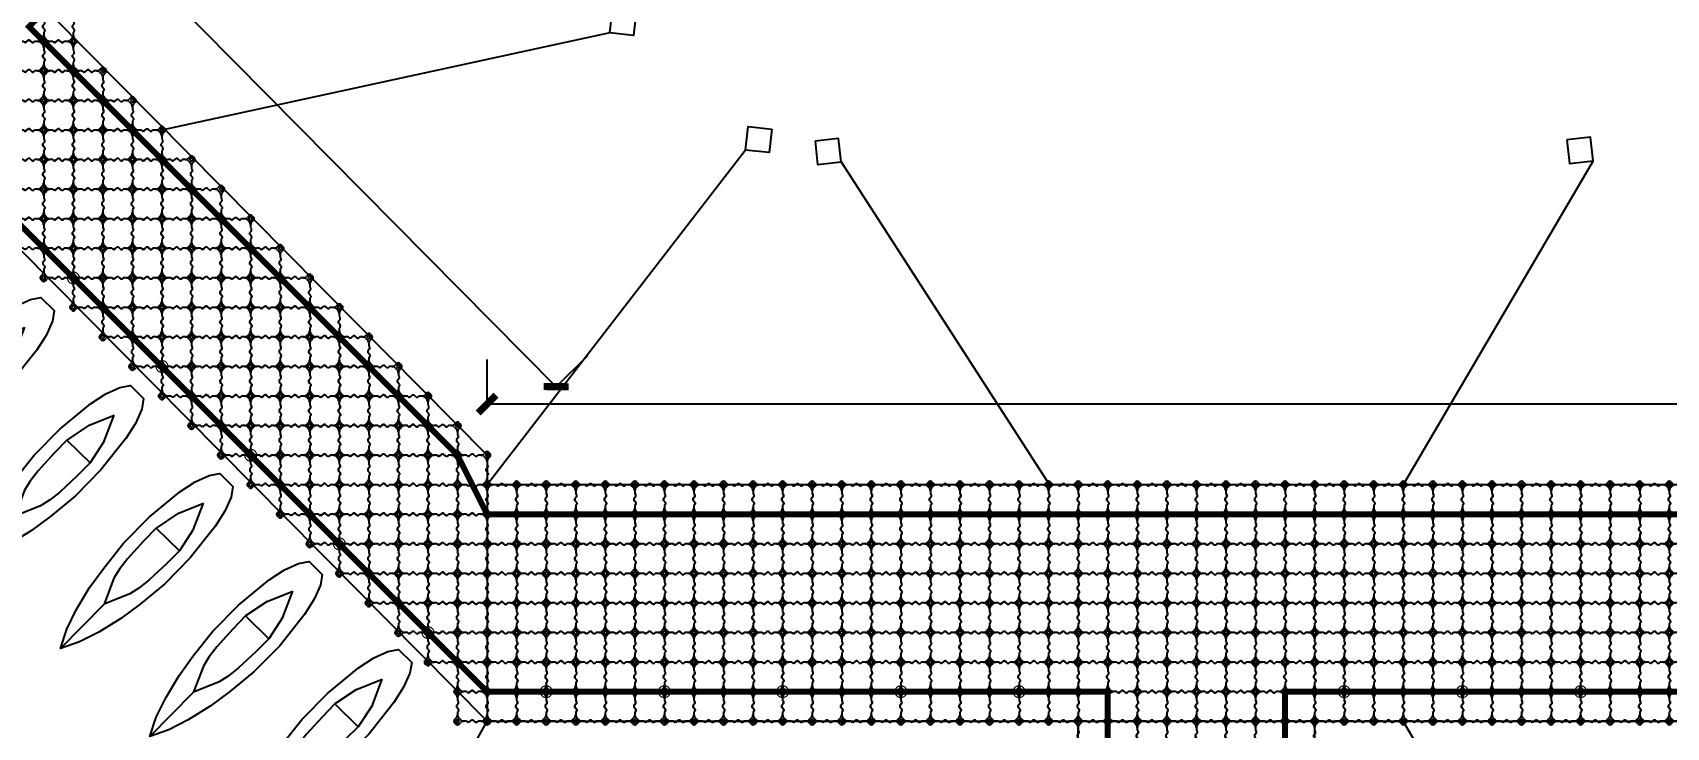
# Model space of a CAD drawing. Extents: x -2575501 to 16617496, y -2334620 to 1078419.
# Drawn here: x 12975743 to 13003380, y 371591 to 383341 of the extents above; entities that cross this region are included whole.
import ezdxf

# ---------------------------------------------------------------- set-up
doc = ezdxf.new("R2010")
doc.units = 0
doc.header["$LTSCALE"] = 10
doc.header["$MEASUREMENT"] = 0
for name, color, linetype in [('W-FLOAT_BOWL浮筒', 253, 'Continuous'), ('固定锚', 5, 'Continuous'), ('平面配景', 7, 'Continuous')]:
    doc.layers.add(name, color=color, linetype=linetype)
doc.styles.add('STANDARD_T3', font='simplex.shx', dxfattribs={"width": 0.7, "bigfont": 'gbcbig.shx'})
doc.dimstyles.new('W__300', dxfattribs={"dimtxt": 1050, "dimasz": 300, "dimexe": 750, "dimexo": 900, "dimgap": 450, "dimtad": 1, "dimdec": 0, "dimzin": 0, "dimdsep": 46, "dimtxsty": 'STANDARD_T3', "dimblk": 'ARCHTICK', "dimcen": 0.09, "dimclrd": 1, "dimclre": 1, "dimclrt": 2, "dimadec": 0, "dimazin": 0, "dimtfac": 1, "dimtdec": 0, "dimtix": 1, "dimtmove": 2, "dimatfit": 3, "dimldrblk": 'ARCHTICK', "dimfxl": 1, "dimtolj": 1, "dimtzin": 0, "dimarcsym": 0})

# ---------------------------------------------------------------- blocks, each defined once
blk = doc.blocks.new('橙浮筒')
at = {"layer": 'W-FLOAT_BOWL浮筒', "color": 30}
for p, q in [((-549, 527), (-527, 549)), ((-549, 473), (-521, 445)), ((-484, 301), (-513, 268)), ((-500, 395), (-500, 351)), ((-484, 329), (-497, 345)), ((-481, 307), (-481, 323)), ((-445, 479), (-479, 445)), ((-473, 549), (-445, 521)), ((-351, 500), (-395, 500)), ((-329, 484), (-345, 497)), ((-307, 481), (-323, 481)), ((-301, 484), (-268, 513)), ((-239, 516), (-261, 516)), ((-199, 484), (-232, 513)), ((-193, 481), (-177, 481)), ((-171, 484), (-155, 497)), ((-105, 500), (-149, 500)), ((-27, 549), (-55, 521)), ((-55, 479), (-21, 445)), ((13, 297), (-16, 264)), ((0, 395), (0, 351)), ((13, 333), (3, 345)), ((16, 304), (16, 326)), ((49, 473), (21, 445)), ((27, 549), (49, 527)), ((-549, 27), (-521, 55)), ((-516, 261), (-516, 239)), ((-484, 199), (-513, 232)), ((-500, 149), (-500, 105)), ((-484, 171), (-497, 155)), ((-481, 193), (-481, 177)), ((-479, 55), (-445, 21)), ((-351, 0), (-395, 0)), ((-297, -13), (-264, 16)), ((-242, 19), (-258, 19)), ((-203, -13), (-236, 16)), ((-105, 0), (-149, 0)), ((-21, 55), (-55, 21)), ((-19, 258), (-19, 242)), ((13, 203), (-16, 236)), ((0, 149), (0, 105)), ((13, 167), (3, 155)), ((16, 196), (16, 174)), ((49, 27), (21, 55)), ((-527, -49), (-549, -27)), ((-473, -49), (-445, -21)), ((-333, -13), (-345, -3)), ((-304, -16), (-326, -16)), ((-196, -16), (-174, -16)), ((-167, -13), (-155, -3)), ((-27, -49), (-55, -21)), ((49, -27), (27, -49))]:
    blk.add_line(p, q, dxfattribs=at)
for centre, radius, start, end in [((-500, 522), 38, 45, 135), ((0, 522), 38, 45, 135), ((-522, 500), 38, 135, 225), ((-524, 500), 7, 90, 270), ((-500, 500), 25, 106.2602, 163.7398), ((-500, 500), 25, 196.2602, 253.7398), ((-570, 395), 70, 0, 45), ((-500, 524), 7, 0, 180), ((-500, 476), 7, 180, 0), ((-430, 395), 70, 135, 180), ((-490, 351), 10, 180, 222.2737), ((-500, 500), 25, 16.2602, 73.7398), ((-500, 500), 25, 286.2602, 343.7398), ((-491, 323), 10, 0, 42.2737), ((-491, 307), 10, 317.7263, 0), ((-476, 500), 7, 270, 90), ((-395, 570), 70, 225, 270), ((-395, 430), 70, 90, 135), ((-351, 490), 10, 47.7263, 90), ((-323, 491), 10, 227.7263, 270), ((-307, 491), 10, 270, 312.2737), ((-261, 506), 10, 90, 132.2737), ((-239, 506), 10, 47.7263, 90), ((-193, 491), 10, 227.7263, 270), ((-177, 491), 10, 270, 312.2737), ((-149, 490), 10, 90, 132.2737), ((-105, 570), 70, 270, 315), ((-105, 430), 70, 45, 90), ((-24, 500), 7, 90, 270), ((0, 500), 25, 106.2602, 163.7398), ((0, 500), 25, 196.2602, 253.7398), ((-70, 395), 70, 0, 45), ((0, 524), 7, 0, 180), ((0, 476), 7, 180, 0), ((70, 395), 70, 135, 180), ((10, 351), 10, 180, 222.2737), ((0, 500), 25, 16.2602, 73.7398), ((0, 500), 25, 286.2602, 343.7398), ((6, 326), 10, 0, 42.2737), ((6, 304), 10, 317.7263, 0), ((24, 500), 7, 270, 90), ((22, 500), 38, 315, 45), ((-522, 0), 38, 135, 225), ((-524, 0), 7, 90, 270), ((-500, 0), 25, 106.2602, 163.7398), ((-570, 105), 70, 315, 0), ((-506, 261), 10, 137.7263, 180), ((-506, 239), 10, 180, 222.2737), ((-500, 24), 7, 0, 180), ((-490, 149), 10, 137.7263, 180), ((-430, 105), 70, 180, 225), ((-500, 0), 25, 16.2602, 73.7398), ((-491, 193), 10, 0, 42.2737), ((-491, 177), 10, 317.7263, 0), ((-476, 0), 7, 270, 90), ((-395, 70), 70, 225, 270), ((-395, -70), 70, 90, 135), ((-351, -10), 10, 47.7263, 90), ((-258, 9), 10, 90, 132.2737), ((-242, 9), 10, 47.7263, 90), ((-149, -10), 10, 90, 132.2737), ((-105, 70), 70, 270, 315), ((-105, -70), 70, 45, 90), ((-24, 0), 7, 90, 270), ((0, 0), 25, 106.2602, 163.7398), ((-70, 105), 70, 315, 0), ((-9, 258), 10, 137.7263, 180), ((-9, 242), 10, 180, 222.2737), ((0, 24), 7, 0, 180), ((10, 149), 10, 137.7263, 180), ((70, 105), 70, 180, 225), ((0, 0), 25, 16.2602, 73.7398), ((6, 196), 10, 0, 42.2737), ((6, 174), 10, 317.7263, 0), ((24, 0), 7, 270, 90), ((22, 0), 38, 315, 45), ((-500, -22), 38, 225, 315), ((-500, 0), 25, 196.2602, 253.7398), ((-500, -24), 7, 180, 0), ((-500, 0), 25, 286.2602, 343.7398), ((-326, -6), 10, 227.7263, 270), ((-304, -6), 10, 270, 312.2737), ((-196, -6), 10, 227.7263, 270), ((-174, -6), 10, 270, 312.2737), ((0, -22), 38, 225, 315), ((0, 0), 25, 196.2602, 253.7398), ((0, -24), 7, 180, 0), ((0, 0), 25, 286.2602, 343.7398)]:
    blk.add_arc(centre, radius, start, end, dxfattribs=at)
blk = doc.blocks.new('*U315')
blk.add_blockref('橙浮筒', (250, -250))
blk = doc.blocks.new('*U316')
at = {"color": 0, "linetype": 'ByBlock', "lineweight": -2, "transparency": 16777216}
for p in [(0, 0), (500, 0), (1000, 0), (1500, 0), (2000, 0), (2500, 0), (3000, 0), (3500, 0), (4000, 0), (4500, 0), (5000, 0), (5500, 0), (6000, 0), (6500, 0), (7000, 0), (7500, 0), (8000, 0), (8500, 0), (9000, 0), (9500, 0), (10000, 0), (10500, 0), (11000, 0), (11500, 0), (12000, 0), (12500, 0), (13000, 0), (13500, 0), (14000, 0), (14500, 0), (15000, 0), (15500, 0), (16000, 0), (16500, 0), (17000, 0), (17500, 0), (18000, 0), (18500, 0), (19000, 0), (19500, 0), (20000, 0)]:
    blk.add_blockref('*U315', p, dxfattribs=at)
blk = doc.blocks.new('*U317')
blk.add_blockref('橙浮筒', (250, -250))
blk = doc.blocks.new('*U318')
at = {"color": 0, "linetype": 'ByBlock', "lineweight": -2, "transparency": 16777216}
for p in [(0, 0), (500, 0), (1000, 0), (1500, 0), (2000, 0), (2500, 0), (3000, 0), (3500, 0), (4000, 0), (4500, 0), (5000, 0), (5500, 0), (6000, 0), (6500, 0), (7000, 0), (7500, 0), (8000, 0), (8500, 0), (9000, 0), (9500, 0), (10000, 0)]:
    blk.add_blockref('*U317', p, dxfattribs=at)
blk = doc.blocks.new('蓝浮筒')
at = {"layer": 'W-FLOAT_BOWL浮筒', "color": 5}
for p, q in [((-549, 527), (-527, 549)), ((-549, 473), (-521, 445)), ((-484, 301), (-513, 268)), ((-500, 395), (-500, 351)), ((-484, 329), (-497, 345)), ((-481, 307), (-481, 323)), ((-445, 479), (-479, 445)), ((-473, 549), (-445, 521)), ((-351, 500), (-395, 500)), ((-329, 484), (-345, 497)), ((-307, 481), (-323, 481)), ((-301, 484), (-268, 513)), ((-239, 516), (-261, 516)), ((-199, 484), (-232, 513)), ((-193, 481), (-177, 481)), ((-171, 484), (-155, 497)), ((-105, 500), (-149, 500)), ((-27, 549), (-55, 521)), ((-55, 479), (-21, 445)), ((13, 297), (-16, 264)), ((0, 395), (0, 351)), ((13, 333), (3, 345)), ((16, 304), (16, 326)), ((49, 473), (21, 445)), ((27, 549), (49, 527)), ((-549, 27), (-521, 55)), ((-516, 261), (-516, 239)), ((-484, 199), (-513, 232)), ((-500, 149), (-500, 105)), ((-484, 171), (-497, 155)), ((-481, 193), (-481, 177)), ((-479, 55), (-445, 21)), ((-351, 0), (-395, 0)), ((-297, -13), (-264, 16)), ((-242, 19), (-258, 19)), ((-203, -13), (-236, 16)), ((-105, 0), (-149, 0)), ((-21, 55), (-55, 21)), ((-19, 258), (-19, 242)), ((13, 203), (-16, 236)), ((0, 149), (0, 105)), ((13, 167), (3, 155)), ((16, 196), (16, 174)), ((49, 27), (21, 55)), ((-527, -49), (-549, -27)), ((-473, -49), (-445, -21)), ((-333, -13), (-345, -3)), ((-304, -16), (-326, -16)), ((-196, -16), (-174, -16)), ((-167, -13), (-155, -3)), ((-27, -49), (-55, -21)), ((49, -27), (27, -49))]:
    blk.add_line(p, q, dxfattribs=at)
for centre, radius, start, end in [((-500, 522), 38, 45, 135), ((0, 522), 38, 45, 135), ((-522, 500), 38, 135, 225), ((-524, 500), 7, 90, 270), ((-500, 500), 25, 106.2602, 163.7398), ((-500, 500), 25, 196.2602, 253.7398), ((-570, 395), 70, 0, 45), ((-500, 524), 7, 0, 180), ((-500, 476), 7, 180, 0), ((-430, 395), 70, 135, 180), ((-490, 351), 10, 180, 222.2737), ((-500, 500), 25, 16.2602, 73.7398), ((-500, 500), 25, 286.2602, 343.7398), ((-491, 323), 10, 0, 42.2737), ((-491, 307), 10, 317.7263, 0), ((-476, 500), 7, 270, 90), ((-395, 570), 70, 225, 270), ((-395, 430), 70, 90, 135), ((-351, 490), 10, 47.7263, 90), ((-323, 491), 10, 227.7263, 270), ((-307, 491), 10, 270, 312.2737), ((-261, 506), 10, 90, 132.2737), ((-239, 506), 10, 47.7263, 90), ((-193, 491), 10, 227.7263, 270), ((-177, 491), 10, 270, 312.2737), ((-149, 490), 10, 90, 132.2737), ((-105, 570), 70, 270, 315), ((-105, 430), 70, 45, 90), ((-24, 500), 7, 90, 270), ((0, 500), 25, 106.2602, 163.7398), ((0, 500), 25, 196.2602, 253.7398), ((-70, 395), 70, 0, 45), ((0, 524), 7, 0, 180), ((0, 476), 7, 180, 0), ((70, 395), 70, 135, 180), ((10, 351), 10, 180, 222.2737), ((0, 500), 25, 16.2602, 73.7398), ((0, 500), 25, 286.2602, 343.7398), ((6, 326), 10, 0, 42.2737), ((6, 304), 10, 317.7263, 0), ((24, 500), 7, 270, 90), ((22, 500), 38, 315, 45), ((-522, 0), 38, 135, 225), ((-524, 0), 7, 90, 270), ((-500, 0), 25, 106.2602, 163.7398), ((-570, 105), 70, 315, 0), ((-506, 261), 10, 137.7263, 180), ((-506, 239), 10, 180, 222.2737), ((-500, 24), 7, 0, 180), ((-490, 149), 10, 137.7263, 180), ((-430, 105), 70, 180, 225), ((-500, 0), 25, 16.2602, 73.7398), ((-491, 193), 10, 0, 42.2737), ((-491, 177), 10, 317.7263, 0), ((-476, 0), 7, 270, 90), ((-395, 70), 70, 225, 270), ((-395, -70), 70, 90, 135), ((-351, -10), 10, 47.7263, 90), ((-258, 9), 10, 90, 132.2737), ((-242, 9), 10, 47.7263, 90), ((-149, -10), 10, 90, 132.2737), ((-105, 70), 70, 270, 315), ((-105, -70), 70, 45, 90), ((-24, 0), 7, 90, 270), ((0, 0), 25, 106.2602, 163.7398), ((-70, 105), 70, 315, 0), ((-9, 258), 10, 137.7263, 180), ((-9, 242), 10, 180, 222.2737), ((0, 24), 7, 0, 180), ((10, 149), 10, 137.7263, 180), ((70, 105), 70, 180, 225), ((0, 0), 25, 16.2602, 73.7398), ((6, 196), 10, 0, 42.2737), ((6, 174), 10, 317.7263, 0), ((24, 0), 7, 270, 90), ((22, 0), 38, 315, 45), ((-500, -22), 38, 225, 315), ((-500, 0), 25, 196.2602, 253.7398), ((-500, -24), 7, 180, 0), ((-500, 0), 25, 286.2602, 343.7398), ((-326, -6), 10, 227.7263, 270), ((-304, -6), 10, 270, 312.2737), ((-196, -6), 10, 227.7263, 270), ((-174, -6), 10, 270, 312.2737), ((0, -22), 38, 225, 315), ((0, 0), 25, 196.2602, 253.7398), ((0, -24), 7, 180, 0), ((0, 0), 25, 286.2602, 343.7398)]:
    blk.add_arc(centre, radius, start, end, dxfattribs=at)
blk = doc.blocks.new('*U319')
blk.add_blockref('蓝浮筒', (250, -250))
blk = doc.blocks.new('*U320')
at = {"color": 0, "linetype": 'ByBlock', "lineweight": -2, "transparency": 16777216}
for p in [(0, 2500), (500, 2500), (1000, 2500), (1500, 2500), (2000, 2500), (2500, 2500), (3000, 2500), (3500, 2500), (4000, 2500), (4500, 2500), (5000, 2500), (5500, 2500), (6000, 2500), (6500, 2500), (7000, 2500), (7500, 2500), (8000, 2500), (8500, 2500), (9000, 2500), (9500, 2500), (10000, 2500), (10500, 2500), (11000, 2500), (11500, 2500), (12000, 2500), (12500, 2500), (13000, 2500), (13500, 2500), (14000, 2500), (14500, 2500), (15000, 2500), (15500, 2500), (16000, 2500), (16500, 2500), (17000, 2500), (17500, 2500), (18000, 2500), (18500, 2500), (19000, 2500), (19500, 2500), (20000, 2500), (0, 2000), (500, 2000), (1000, 2000), (1500, 2000), (2000, 2000), (2500, 2000), (3000, 2000), (3500, 2000), (4000, 2000), (4500, 2000), (5000, 2000), (5500, 2000), (6000, 2000), (6500, 2000), (7000, 2000), (7500, 2000), (8000, 2000), (8500, 2000), (9000, 2000), (9500, 2000), (10000, 2000), (10500, 2000), (11000, 2000), (11500, 2000), (12000, 2000), (12500, 2000), (13000, 2000), (13500, 2000), (14000, 2000), (14500, 2000), (15000, 2000), (15500, 2000), (16000, 2000), (16500, 2000), (17000, 2000), (17500, 2000), (18000, 2000), (18500, 2000), (19000, 2000), (19500, 2000), (20000, 2000), (0, 1500), (500, 1500), (1000, 1500), (1500, 1500), (2000, 1500), (2500, 1500), (3000, 1500), (3500, 1500), (4000, 1500), (4500, 1500), (5000, 1500), (5500, 1500), (6000, 1500), (6500, 1500), (7000, 1500), (7500, 1500), (8000, 1500), (8500, 1500), (9000, 1500), (9500, 1500), (10000, 1500), (10500, 1500), (11000, 1500), (11500, 1500), (12000, 1500), (12500, 1500), (13000, 1500), (13500, 1500), (14000, 1500), (14500, 1500), (15000, 1500), (15500, 1500), (16000, 1500), (16500, 1500), (17000, 1500), (17500, 1500), (18000, 1500), (18500, 1500), (19000, 1500), (19500, 1500), (20000, 1500), (0, 1000), (500, 1000), (1000, 1000), (1500, 1000), (2000, 1000), (2500, 1000), (3000, 1000), (3500, 1000), (4000, 1000), (4500, 1000), (5000, 1000), (5500, 1000), (6000, 1000), (6500, 1000), (7000, 1000), (7500, 1000), (8000, 1000), (8500, 1000), (9000, 1000), (9500, 1000), (10000, 1000), (10500, 1000), (11000, 1000), (11500, 1000), (12000, 1000), (12500, 1000), (13000, 1000), (13500, 1000), (14000, 1000), (14500, 1000), (15000, 1000), (15500, 1000), (16000, 1000), (16500, 1000), (17000, 1000), (17500, 1000), (18000, 1000), (18500, 1000), (19000, 1000), (19500, 1000), (20000, 1000), (0, 500), (500, 500), (1000, 500), (1500, 500), (2000, 500), (2500, 500), (3000, 500), (3500, 500), (4000, 500), (4500, 500), (5000, 500), (5500, 500), (6000, 500), (6500, 500), (7000, 500), (7500, 500), (8000, 500), (8500, 500), (9000, 500), (9500, 500), (10000, 500), (10500, 500), (11000, 500), (11500, 500), (12000, 500), (12500, 500), (13000, 500), (13500, 500), (14000, 500), (14500, 500), (15000, 500), (15500, 500), (16000, 500), (16500, 500), (17000, 500), (17500, 500), (18000, 500), (18500, 500), (19000, 500), (19500, 500), (20000, 500), (0, 0), (500, 0), (1000, 0), (1500, 0), (2000, 0), (2500, 0), (3000, 0), (3500, 0), (4000, 0), (4500, 0), (5000, 0), (5500, 0), (6000, 0), (6500, 0), (7000, 0), (7500, 0), (8000, 0), (8500, 0), (9000, 0), (9500, 0), (10000, 0), (10500, 0), (11000, 0), (11500, 0), (12000, 0), (12500, 0), (13000, 0), (13500, 0), (14000, 0), (14500, 0), (15000, 0), (15500, 0), (16000, 0), (16500, 0), (17000, 0), (17500, 0), (18000, 0), (18500, 0), (19000, 0), (19500, 0), (20000, 0)]:
    blk.add_blockref('*U319', p, dxfattribs=at)
blk = doc.blocks.new('*U321')
blk.add_blockref('蓝浮筒', (250, -250))
blk = doc.blocks.new('*U322')
at = {"color": 0, "linetype": 'ByBlock', "lineweight": -2, "transparency": 16777216}
for p in [(0, 2000), (0, 1500), (0, 1000), (0, 500), (0, 0)]:
    blk.add_blockref('*U321', p, dxfattribs=at)
blk = doc.blocks.new('*U323')
blk.add_blockref('蓝浮筒', (250, -250))
blk = doc.blocks.new('*U324')
at = {"color": 0, "linetype": 'ByBlock', "lineweight": -2, "transparency": 16777216}
for p in [(0, 2500), (0, 2000), (0, 1500), (0, 1000), (0, 500), (0, 0)]:
    blk.add_blockref('*U323', p, dxfattribs=at)
blk = doc.blocks.new('*U325')
blk.add_blockref('蓝浮筒', (250, -250))
blk = doc.blocks.new('*U326')
at = {"color": 0, "linetype": 'ByBlock', "lineweight": -2, "transparency": 16777216}
for p in [(0, 2500), (0, 2000), (0, 1500), (0, 1000), (0, 500), (0, 0)]:
    blk.add_blockref('*U325', p, dxfattribs=at)
blk = doc.blocks.new('*U327')
blk.add_blockref('蓝浮筒', (250, -250))
blk = doc.blocks.new('*U328')
at = {"color": 0, "linetype": 'ByBlock', "lineweight": -2, "transparency": 16777216}
for p in [(0, 2500), (0, 2000), (0, 1500), (0, 1000), (0, 500), (0, 0)]:
    blk.add_blockref('*U327', p, dxfattribs=at)
blk = doc.blocks.new('*U329')
blk.add_blockref('蓝浮筒', (250, -250))
blk = doc.blocks.new('*U330')
at = {"color": 0, "linetype": 'ByBlock', "lineweight": -2, "transparency": 16777216}
for p in [(0, 2500), (0, 2000), (0, 1500), (0, 1000), (0, 500), (0, 0)]:
    blk.add_blockref('*U329', p, dxfattribs=at)
blk = doc.blocks.new('*U331')
blk.add_blockref('蓝浮筒', (250, -250))
blk = doc.blocks.new('*U332')
at = {"color": 0, "linetype": 'ByBlock', "lineweight": -2, "transparency": 16777216}
for p in [(0, 2500), (0, 2000), (0, 1500), (0, 1000), (0, 500), (0, 0)]:
    blk.add_blockref('*U331', p, dxfattribs=at)
blk = doc.blocks.new('*U333')
blk.add_blockref('蓝浮筒', (250, -250))
blk = doc.blocks.new('*U334')
at = {"color": 0, "linetype": 'ByBlock', "lineweight": -2, "transparency": 16777216}
for p in [(0, 2500), (0, 2000), (0, 1500), (0, 1000), (0, 500), (0, 0)]:
    blk.add_blockref('*U333', p, dxfattribs=at)
blk = doc.blocks.new('*U335')
blk.add_blockref('蓝浮筒', (250, -250))
blk = doc.blocks.new('*U336')
at = {"color": 0, "linetype": 'ByBlock', "lineweight": -2, "transparency": 16777216}
for p in [(0, 2500), (0, 2000), (0, 1500), (0, 1000), (0, 500), (0, 0)]:
    blk.add_blockref('*U335', p, dxfattribs=at)
blk = doc.blocks.new('*U337')
blk.add_blockref('蓝浮筒', (250, -250))
blk = doc.blocks.new('*U338')
at = {"color": 0, "linetype": 'ByBlock', "lineweight": -2, "transparency": 16777216}
for p in [(0, 2500), (0, 2000), (0, 1500), (0, 1000), (0, 500), (0, 0)]:
    blk.add_blockref('*U337', p, dxfattribs=at)
blk = doc.blocks.new('*U339')
blk.add_blockref('蓝浮筒', (250, -250))
blk = doc.blocks.new('*U340')
at = {"color": 0, "linetype": 'ByBlock', "lineweight": -2, "transparency": 16777216}
for p in [(0, 2500), (0, 2000), (0, 1500), (0, 1000), (0, 500), (0, 0)]:
    blk.add_blockref('*U339', p, dxfattribs=at)
blk = doc.blocks.new('*U341')
blk.add_blockref('蓝浮筒', (250, -250))
blk = doc.blocks.new('*U342')
at = {"color": 0, "linetype": 'ByBlock', "lineweight": -2, "transparency": 16777216}
for p in [(0, 2500), (0, 2000), (0, 1500), (0, 1000), (0, 500), (0, 0)]:
    blk.add_blockref('*U341', p, dxfattribs=at)
blk = doc.blocks.new('*U343')
blk.add_blockref('蓝浮筒', (250, -250))
blk = doc.blocks.new('*U344')
at = {"color": 0, "linetype": 'ByBlock', "lineweight": -2, "transparency": 16777216}
for p in [(0, 2500), (0, 2000), (0, 1500), (0, 1000), (0, 500), (0, 0)]:
    blk.add_blockref('*U343', p, dxfattribs=at)
blk = doc.blocks.new('*U345')
blk.add_blockref('蓝浮筒', (250, -250))
blk = doc.blocks.new('*U346')
at = {"color": 0, "linetype": 'ByBlock', "lineweight": -2, "transparency": 16777216}
for p in [(0, 2500), (0, 2000), (0, 1500), (0, 1000), (0, 500), (0, 0)]:
    blk.add_blockref('*U345', p, dxfattribs=at)
blk = doc.blocks.new('*U347')
blk.add_blockref('蓝浮筒', (250, -250))
blk = doc.blocks.new('*U348')
at = {"color": 0, "linetype": 'ByBlock', "lineweight": -2, "transparency": 16777216}
for p in [(0, 2500), (0, 2000), (0, 1500), (0, 1000), (0, 500), (0, 0)]:
    blk.add_blockref('*U347', p, dxfattribs=at)
blk = doc.blocks.new('*U349')
blk.add_blockref('蓝浮筒', (250, -250))
blk = doc.blocks.new('*U350')
at = {"color": 0, "linetype": 'ByBlock', "lineweight": -2, "transparency": 16777216}
for p in [(0, 2500), (0, 2000), (0, 1500), (0, 1000), (0, 500), (0, 0)]:
    blk.add_blockref('*U349', p, dxfattribs=at)
blk = doc.blocks.new('*U351')
blk.add_blockref('蓝浮筒', (250, -250))
blk = doc.blocks.new('*U352')
at = {"color": 0, "linetype": 'ByBlock', "lineweight": -2, "transparency": 16777216}
for p in [(0, 7000), (0, 6500), (0, 6000), (0, 5500), (0, 5000), (0, 4500), (0, 4000), (0, 3500), (0, 3000), (0, 2500), (0, 2000), (0, 1500), (0, 1000), (0, 500), (0, 0)]:
    blk.add_blockref('*U351', p, dxfattribs=at)
blk = doc.blocks.new('*U594')
blk.add_blockref('橙浮筒', (250, -250))
blk = doc.blocks.new('*U595')
at = {"color": 0, "linetype": 'ByBlock', "lineweight": -2, "transparency": 16777216}
for p in [(0, 14500), (3500, 14500), (0, 14000), (3500, 14000), (0, 13500), (3500, 13500), (0, 13000), (3500, 13000), (0, 12500), (3500, 12500), (0, 12000), (3500, 12000), (0, 11500), (3500, 11500), (0, 11000), (3500, 11000), (0, 10500), (3500, 10500), (0, 10000), (3500, 10000), (0, 9500), (3500, 9500), (0, 9000), (3500, 9000), (0, 8500), (3500, 8500), (0, 8000), (3500, 8000), (0, 7500), (3500, 7500), (0, 7000), (3500, 7000), (0, 6500), (3500, 6500), (0, 6000), (3500, 6000), (0, 5500), (3500, 5500), (0, 5000), (3500, 5000), (0, 4500), (3500, 4500), (0, 4000), (3500, 4000), (0, 3500), (3500, 3500), (0, 3000), (3500, 3000), (0, 2500), (3500, 2500), (0, 2000), (3500, 2000), (0, 1500), (3500, 1500), (0, 1000), (3500, 1000), (0, 500), (3500, 500), (0, 0), (3500, 0)]:
    blk.add_blockref('*U594', p, dxfattribs=at)
blk = doc.blocks.new('*U596')
blk.add_blockref('橙浮筒', (250, -250))
blk = doc.blocks.new('*U597')
at = {"color": 0, "linetype": 'ByBlock', "lineweight": -2, "transparency": 16777216}
for p in [(0, 0), (500, 0), (1000, 0), (1500, 0), (2000, 0), (2500, 0), (3000, 0), (3500, 0), (4000, 0), (4500, 0), (5000, 0), (5500, 0), (6000, 0), (6500, 0)]:
    blk.add_blockref('*U596', p, dxfattribs=at)
blk = doc.blocks.new('*U600')
blk.add_blockref('蓝浮筒', (250, -250))
blk = doc.blocks.new('*U601')
at = {"color": 0, "linetype": 'ByBlock', "lineweight": -2, "transparency": 16777216}
for p in [(0, 14500), (500, 14500), (1000, 14500), (1500, 14500), (2000, 14500), (2500, 14500), (0, 14000), (500, 14000), (1000, 14000), (1500, 14000), (2000, 14000), (2500, 14000), (0, 13500), (500, 13500), (1000, 13500), (1500, 13500), (2000, 13500), (2500, 13500), (0, 13000), (500, 13000), (1000, 13000), (1500, 13000), (2000, 13000), (2500, 13000), (0, 12500), (500, 12500), (1000, 12500), (1500, 12500), (2000, 12500), (2500, 12500), (0, 12000), (500, 12000), (1000, 12000), (1500, 12000), (2000, 12000), (2500, 12000), (0, 11500), (500, 11500), (1000, 11500), (1500, 11500), (2000, 11500), (2500, 11500), (0, 11000), (500, 11000), (1000, 11000), (1500, 11000), (2000, 11000), (2500, 11000), (0, 10500), (500, 10500), (1000, 10500), (1500, 10500), (2000, 10500), (2500, 10500), (0, 10000), (500, 10000), (1000, 10000), (1500, 10000), (2000, 10000), (2500, 10000), (0, 9500), (500, 9500), (1000, 9500), (1500, 9500), (2000, 9500), (2500, 9500), (0, 9000), (500, 9000), (1000, 9000), (1500, 9000), (2000, 9000), (2500, 9000), (0, 8500), (500, 8500), (1000, 8500), (1500, 8500), (2000, 8500), (2500, 8500), (0, 8000), (500, 8000), (1000, 8000), (1500, 8000), (2000, 8000), (2500, 8000), (0, 7500), (500, 7500), (1000, 7500), (1500, 7500), (2000, 7500), (2500, 7500), (0, 7000), (500, 7000), (1000, 7000), (1500, 7000), (2000, 7000), (2500, 7000), (0, 6500), (500, 6500), (1000, 6500), (1500, 6500), (2000, 6500), (2500, 6500), (0, 6000), (500, 6000), (1000, 6000), (1500, 6000), (2000, 6000), (2500, 6000), (0, 5500), (500, 5500), (1000, 5500), (1500, 5500), (2000, 5500), (2500, 5500), (0, 5000), (500, 5000), (1000, 5000), (1500, 5000), (2000, 5000), (2500, 5000), (0, 4500), (500, 4500), (1000, 4500), (1500, 4500), (2000, 4500), (2500, 4500), (0, 4000), (500, 4000), (1000, 4000), (1500, 4000), (2000, 4000), (2500, 4000), (0, 3500), (500, 3500), (1000, 3500), (1500, 3500), (2000, 3500), (2500, 3500), (0, 3000), (500, 3000), (1000, 3000), (1500, 3000), (2000, 3000), (2500, 3000), (0, 2500), (500, 2500), (1000, 2500), (1500, 2500), (2000, 2500), (2500, 2500), (0, 2000), (500, 2000), (1000, 2000), (1500, 2000), (2000, 2000), (2500, 2000), (0, 1500), (500, 1500), (1000, 1500), (1500, 1500), (2000, 1500), (2500, 1500), (0, 1000), (500, 1000), (1000, 1000), (1500, 1000), (2000, 1000), (2500, 1000), (0, 500), (500, 500), (1000, 500), (1500, 500), (2000, 500), (2500, 500), (0, 0), (500, 0), (1000, 0), (1500, 0), (2000, 0), (2500, 0)]:
    blk.add_blockref('*U600', p, dxfattribs=at)
blk = doc.blocks.new('_ArchTick')
at = {"color": 0, "linetype": 'ByBlock', "const_width": 0.4}
blk.add_lwpolyline([(-0.5, -0.5), (0.5, 0.5)], dxfattribs=at)
blk = doc.blocks.new('*D610')
at = {"color": 1, "lineweight": -2, "transparency": 16777216}
for p, q in [((12983430, 377059), (12983430, 377810)), ((13058430, 377059), (13058430, 377810)), ((12983430, 377060), (13058430, 377060))]:
    blk.add_line(p, q, dxfattribs=at)
at = {"layer": 'Defpoints', "color": 0, "transparency": 16777216}
for p in [(13058430, 377060), (12983430, 375694), (13058430, 375694)]:
    blk.add_point(p, dxfattribs=at)
at = {"color": 1, "lineweight": -2, "transparency": 16777216, "xscale": 300, "yscale": 300, "zscale": 300, "rotation": 180}
blk.add_blockref('_ArchTick', (12983430, 377060), dxfattribs=at)
at = {"color": 1, "lineweight": -2, "transparency": 16777216, "xscale": 300, "yscale": 300, "zscale": 300}
blk.add_blockref('_ArchTick', (13058430, 377060), dxfattribs=at)
at = {"transparency": 16777216, "insert": (13020930, 378035), "char_height": 1050, "attachment_point": 5, "style": 'STANDARD_T3'}
blk.add_mtext('\\A1;75000', dxfattribs=at)
blk = doc.blocks.new('*D611')
at = {"color": 1, "lineweight": -2, "transparency": 16777216}
for p, q in [((12967100, 395030), (12967634, 395558)), ((12984601, 377353), (12967101, 395030)), ((12984600, 377352), (12985134, 377880))]:
    blk.add_line(p, q, dxfattribs=at)
at = {"layer": 'Defpoints', "color": 0, "transparency": 16777216}
for p in [(12967101, 395030), (12965930, 393872), (12983430, 376194)]:
    blk.add_point(p, dxfattribs=at)
at = {"color": 1, "lineweight": -2, "transparency": 16777216, "xscale": 300, "yscale": 300, "zscale": 300}
for p, rotation in [((12967101, 395030), 134.710622436355), ((12984601, 377353), 314.710622436355)]:
    blk.add_blockref('_ArchTick', p, dxfattribs=dict(at, rotation=rotation))
at = {"transparency": 16777216, "insert": (12976543, 386877), "char_height": 1050, "attachment_point": 5, "rotation": 314.7106, "style": 'STANDARD_T3'}
blk.add_mtext('\\A1;24875', dxfattribs=at)
blk = doc.blocks.new('*D613')
at = {"color": 1, "lineweight": -2, "transparency": 16777216}
for p, q in [((12965930, 354159), (12965930, 353408)), ((12965930, 354158), (12983430, 354158)), ((12983430, 354159), (12983430, 353408))]:
    blk.add_line(p, q, dxfattribs=at)
at = {"layer": 'Defpoints', "color": 0, "transparency": 16777216}
for p in [(12965930, 389372), (12983430, 371694), (12983430, 354158)]:
    blk.add_point(p, dxfattribs=at)
at = {"color": 1, "lineweight": -2, "transparency": 16777216, "xscale": 300, "yscale": 300, "zscale": 300, "rotation": 180}
blk.add_blockref('_ArchTick', (12965930, 354158), dxfattribs=at)
at = {"color": 1, "lineweight": -2, "transparency": 16777216, "xscale": 300, "yscale": 300, "zscale": 300}
blk.add_blockref('_ArchTick', (12983430, 354158), dxfattribs=at)
at = {"transparency": 16777216, "insert": (12974680, 355133), "char_height": 1050, "attachment_point": 5, "style": 'STANDARD_T3'}
blk.add_mtext('\\A1;17500', dxfattribs=at)
blk = doc.blocks.new('*D614')
at = {"color": 1, "lineweight": -2, "transparency": 16777216}
for p, q in [((12983430, 354159), (12983430, 353408)), ((12983430, 354158), (12993430, 354158)), ((12993430, 354159), (12993430, 353408))]:
    blk.add_line(p, q, dxfattribs=at)
at = {"layer": 'Defpoints', "color": 0, "transparency": 16777216}
for p in [(12983430, 371694), (12993430, 356694), (12993430, 354158)]:
    blk.add_point(p, dxfattribs=at)
at = {"color": 1, "lineweight": -2, "transparency": 16777216, "xscale": 300, "yscale": 300, "zscale": 300, "rotation": 180}
blk.add_blockref('_ArchTick', (12983430, 354158), dxfattribs=at)
at = {"color": 1, "lineweight": -2, "transparency": 16777216, "xscale": 300, "yscale": 300, "zscale": 300}
blk.add_blockref('_ArchTick', (12993430, 354158), dxfattribs=at)
at = {"transparency": 16777216, "insert": (12988430, 355133), "char_height": 1050, "attachment_point": 5, "style": 'STANDARD_T3'}
blk.add_mtext('\\A1;10000', dxfattribs=at)
blk = doc.blocks.new('*D626')
at = {"color": 1, "lineweight": -2, "transparency": 16777216}
for p, q in [((12965930, 351176), (12965930, 350425)), ((12965930, 351175), (13075930, 351175)), ((13075930, 351176), (13075930, 350425))]:
    blk.add_line(p, q, dxfattribs=at)
at = {"layer": 'Defpoints', "color": 0, "transparency": 16777216}
for p in [(12965930, 389372), (13075930, 389372), (13075930, 351175)]:
    blk.add_point(p, dxfattribs=at)
at = {"color": 1, "lineweight": -2, "transparency": 16777216, "xscale": 300, "yscale": 300, "zscale": 300, "rotation": 180}
blk.add_blockref('_ArchTick', (12965930, 351175), dxfattribs=at)
at = {"color": 1, "lineweight": -2, "transparency": 16777216, "xscale": 300, "yscale": 300, "zscale": 300}
blk.add_blockref('_ArchTick', (13075930, 351175), dxfattribs=at)
at = {"transparency": 16777216, "insert": (13020930, 352150), "char_height": 1050, "attachment_point": 5, "style": 'STANDARD_T3'}
blk.add_mtext('\\A1;110000', dxfattribs=at)
blk = doc.blocks.new('*D629')
at = {"color": 1, "lineweight": -2, "transparency": 16777216}
for p, q in [((12964966, 397694), (12964215, 397694)), ((12964965, 397694), (12964965, 356694)), ((12964966, 356694), (12964215, 356694))]:
    blk.add_line(p, q, dxfattribs=at)
at = {"layer": 'Defpoints', "color": 0, "transparency": 16777216}
for p in [(12985930, 397694), (12964965, 356694), (12993430, 356694)]:
    blk.add_point(p, dxfattribs=at)
at = {"color": 1, "lineweight": -2, "transparency": 16777216, "xscale": 300, "yscale": 300, "zscale": 300}
for p, rotation in [((12964965, 397694), 90), ((12964965, 356694), 270)]:
    blk.add_blockref('_ArchTick', p, dxfattribs=dict(at, rotation=rotation))
at = {"transparency": 16777216, "insert": (12963990, 377194), "char_height": 1050, "attachment_point": 5, "rotation": 90, "style": 'STANDARD_T3'}
blk.add_mtext('\\A1;41000', dxfattribs=at)
blk = doc.blocks.new('渔船')
at = {"layer": '平面配景'}
for p, q in [((-810, 200), (-378, 287)), ((-378, 287), (-378, -265)), ((-378, 287), (-70, 283)), ((-70, 283), (332, 268)), ((-810, -178), (-1241, 10)), ((-810, 200), (-1237, 11)), ((332, 268), (553, 240)), ((553, 240), (727, 200)), ((727, 200), (1154, 11)), ((727, -178), (1157, 10)), ((2210, 11), (1156, 11)), ((-810, -178), (-378, -265)), ((-378, -265), (-70, -261)), ((-70, -261), (332, -245)), ((332, -245), (553, -218)), ((553, -218), (727, -178))]:
    blk.add_line(p, q, dxfattribs=at)
blk.add_lwpolyline([(190, -478), (727, -423), (1129, -360), (1555, -257), (1902, -139), (2210, 11), (1902, 161), (1555, 279), (1129, 382), (727, 445), (190, 500), (-425, 500), (-1096, 429), (-1396, 366), (-1640, 272), (-1790, 169), (-1790, -147), (-1640, -249), (-1396, -344), (-1096, -407), (-425, -478)], close=True, dxfattribs=at)
blk = doc.blocks.new('*U632')
at = {"rotation": 180}
blk.add_blockref('渔船', (210, 11), dxfattribs=at)
blk = doc.blocks.new('*U633')
at = {"color": 0, "linetype": 'ByBlock', "lineweight": -2, "transparency": 16777216}
for p in [(0, 0), (0, -2121), (0, -4242), (0, -6363), (0, -8484), (0, -10605), (0, -12726), (0, -14847), (0, -16968), (0, -19089), (0, -21210)]:
    blk.add_blockref('*U632', p, dxfattribs=at)
blk = doc.blocks.new('*U634')
at = {"color": 5, "const_width": 20, "elevation": 0}
blk.add_lwpolyline([(636, -71, 1), (778, 71, 1)], format="xyb", close=True, dxfattribs=at)
blk = doc.blocks.new('*U635')
at = {"color": 0, "linetype": 'ByBlock', "lineweight": -2, "transparency": 16777216, "rotation": 135.0000000000063}
for p in [(12968433, 387192), (12969932, 385692), (12971432, 384192), (12972932, 382693), (12974432, 381193), (12975932, 379693), (12977431, 378193), (12978931, 376694), (12980431, 375194), (12981931, 373694), (12983430, 372194)]:
    blk.add_blockref('*U634', p, dxfattribs=at)
blk = doc.blocks.new('*U636')
at = {"color": 5, "const_width": 20, "elevation": 0}
blk.add_lwpolyline([(100, 0, 1), (-100, 0, 1)], format="xyb", close=True, dxfattribs=at)
blk = doc.blocks.new('*U637')
at = {"color": 0, "linetype": 'ByBlock', "lineweight": -2, "transparency": 16777216}
for p in [(0, 0), (2000, 0), (4000, 0), (6000, 0), (8000, 0)]:
    blk.add_blockref('*U636', p, dxfattribs=at)
blk = doc.blocks.new('*U646')
at = {"color": 5, "const_width": 20, "elevation": 0}
blk.add_lwpolyline([(100, 0, 1), (-100, 0, 1)], format="xyb", close=True, dxfattribs=at)
blk = doc.blocks.new('*U647')
at = {"color": 0, "linetype": 'ByBlock', "lineweight": -2, "transparency": 16777216}
for p in [(0, 0), (2000, 0), (4000, 0)]:
    blk.add_blockref('*U646', p, dxfattribs=at)

msp = doc.modelspace()

# ---------------------------------------------------------------- linework, layer by layer
at = {"color": 6, "const_width": 100}
for points in [[(12985430.4, 397694.2), (12973430.4, 385694.2), (12966430.4, 392694.2), (12966430.4, 389194.2), (12983430.4, 372194.2), (12993930.4, 372194.2), (12993930.4, 357194.2), (12996930.4, 357194.2), (12996930.4, 372194.2), (13044930.4, 372194.2), (13044930.4, 357194.2), (13047930.4, 357194.2), (13047930.4, 372194.2), (13058430.4, 372194.2), (13075430.4, 389194.2), (13075430.4, 392694.2), (13068180.3, 385444.1), (13054430.4, 399194.2)], [(13052430.4, 397194.2), (13065930.4, 383694.2), (13066203.3, 383421.3), (13065930.4, 383194.2), (13058930.4, 376194.2), (13058430.4, 375194.2), (12983430.4, 375194.2), (12982930.4, 376194.2), (12975930.4, 383194.2), (12975680.4, 383444.2), (12975930.4, 383694.2), (12987930.4, 395694.2)]]:
    msp.add_lwpolyline(points, dxfattribs=at)
for points in [[(12983430.4, 376194.2), (12983430.4, 371694.2), (12965930.4, 389371.9), (12965930.4, 393871.9)], [(12983430.4, 371694.2), (13058430.4, 371694.2), (13058430.4, 375694.2), (12983430.4, 375694.2)], [(12997430.4, 356694.2), (12993430.4, 356694.2), (12993430.4, 371694.2), (12997430.4, 371694.2)]]:
    msp.add_lwpolyline(points, close=True)
msp.add_lwpolyline([(12983430.4, 372194.2), (12966430.4, 389194.2)])
at = {"layer": '固定锚'}
for points in [[(12985951.5, 383689.1), (12985907.1, 383291.6), (12985509.6, 383336), (12985554, 383733.5)], [(12988246.8, 381709.4), (12988202.5, 381311.9), (12987804.9, 381356.3), (12987849.3, 381753.8)], [(12988978.6, 381507.4), (12989023, 381109.8), (12989420.5, 381154.2), (12989376.1, 381551.8)], [(13001698.1, 381527.3), (13001742.4, 381129.7), (13002140, 381174.1), (13002095.6, 381571.6)]]:
    msp.add_lwpolyline(points, close=True, dxfattribs=at)
for points in [[(12985509.6, 383336), (12977930.4, 381694.2)], [(12987804.9, 381356.3), (12983430.4, 375694.2)], [(12989420.5, 381154.2), (12992945.6, 375694.2)], [(13002140, 381174.1), (12998930.4, 375694.2)], [(12980672.3, 366739.9), (12983430.4, 371694.2)], [(13002140, 366214.4), (12998930.4, 371694.2)]]:
    msp.add_lwpolyline(points, dxfattribs=at)

# ---------------------------------------------------------------- block references
for name, p in [('*U635', (-500, 500)), ('*U352', (12975680.4, 380444.2)), ('橙浮筒', (12976430.4, 383194.2)), ('橙浮筒', (12976430.4, 382694.2)), ('*U350', (12976180.4, 379944.2)), ('橙浮筒', (12976930.4, 382194.2)), ('*U348', (12976680.4, 379444.2)), ('橙浮筒', (12977430.4, 381694.2)), ('*U346', (12977180.4, 378944.2)), ('橙浮筒', (12977930.4, 381194.2)), ('*U344', (12977680.4, 378444.2)), ('橙浮筒', (12978430.4, 380694.2)), ('*U342', (12978180.4, 377944.2)), ('橙浮筒', (12978930.4, 380194.2)), ('橙浮筒', (12975930.4, 379694.2)), ('*U340', (12978680.4, 377444.2)), ('橙浮筒', (12979430.4, 379694.2)), ('橙浮筒', (12976430.4, 379194.2)), ('*U338', (12979180.4, 376944.2)), ('橙浮筒', (12979930.4, 379194.2)), ('橙浮筒', (12976930.4, 378694.2)), ('*U336', (12979680.4, 376444.2)), ('橙浮筒', (12980430.4, 378694.2)), ('橙浮筒', (12977430.4, 378194.2)), ('*U334', (12980180.4, 375944.2)), ('橙浮筒', (12980930.4, 378194.2)), ('橙浮筒', (12977930.4, 377694.2)), ('*U332', (12980680.4, 375444.2)), ('橙浮筒', (12981430.4, 377694.2)), ('橙浮筒', (12978430.4, 377194.2)), ('*U330', (12981180.4, 374944.2)), ('橙浮筒', (12981930.4, 377194.2)), ('橙浮筒', (12978930.4, 376694.2)), ('*U328', (12981680.4, 374444.2)), ('橙浮筒', (12982430.4, 376694.2)), ('橙浮筒', (12979430.4, 376194.2)), ('*U326', (12982180.4, 373944.2)), ('橙浮筒', (12982930.4, 376194.2)), ('橙浮筒', (12979930.4, 375694.2)), ('*U324', (12982680.4, 373444.2)), ('橙浮筒', (12983430.4, 375694.2)), ('橙浮筒', (12980430.4, 375194.2)), ('橙浮筒', (12983430.4, 375194.2)), ('*U316', (12983680.4, 375444.2)), ('橙浮筒', (12980930.4, 374694.2)), ('*U322', (12983180.4, 372944.2)), ('*U320', (12983680.4, 372444.2)), ('橙浮筒', (12981430.4, 374194.2)), ('橙浮筒', (12981930.4, 373694.2)), ('橙浮筒', (12982430.4, 373194.2)), ('橙浮筒', (12982930.4, 372694.2)), ('橙浮筒', (12983430.4, 372194.2)), ('*U637', (12984430.4, 372194.2, 0)), ('*U647', (12997930.4, 372194.2, 0)), ('橙浮筒', (12983430.4, 371694.2)), ('*U318', (12983680.4, 371944.2)), ('*U601', (12994180.4, 357444.2)), ('*U597', (12997180.4, 371944.2)), ('*U595', (12993680.4, 356944.2))]:
    msp.add_blockref(name, p)
at = {"xscale": -1, "rotation": 225.4483042010445}
msp.add_blockref('*U633', (12980639.2, 371373.3), dxfattribs=at)

# ---------------------------------------------------------------- dimensions: what is measured, and where the dimension line sits
dim = msp.add_linear_dim(base=(12964964.8, 356694.2), p1=(12985930.4, 397694.2), p2=(12993430.4, 356694.2), angle=90, dimstyle='W__300', override={"dimclrt": 256, "dimfxlon": 1})
dim.commit()
dim.dimension.update_dxf_attribs({"geometry": '*D629', "text_midpoint": (12963989.8, 377194.2)})
for p1, p2, distance, picture, middle in [((12983430.4, 376194.2), (12965930.4, 393871.9), -1646.6, '*D611', (12976543.4, 386877.4)), ((12965930.4, 389371.9), (13075930.4, 389371.9), -38196.9, '*D626', (13020930.4, 352150))]:
    dim = msp.add_aligned_dim(p1=p1, p2=p2, distance=distance, dimstyle='W__300', override={"dimclrt": 256, "dimfxlon": 1})
    dim.commit()
    dim.dimension.update_dxf_attribs({"geometry": picture, "text_midpoint": middle})
for base, p1, p2, picture, middle in [((12983430.4, 354157.9), (12965930.4, 389371.9), (12983430.4, 371694.2), '*D613', (12974680.4, 355132.9)), ((13058430.4, 377060.4), (12983430.4, 375694.2), (13058430.4, 375694.2), '*D610', (13020930.4, 378035.4)), ((12993430.4, 354157.9), (12983430.4, 371694.2), (12993430.4, 356694.2), '*D614', (12988430.4, 355132.9))]:
    dim = msp.add_linear_dim(base=base, p1=p1, p2=p2, dimstyle='W__300', override={"dimclrt": 256, "dimfxlon": 1})
    dim.commit()
    dim.dimension.update_dxf_attribs({"geometry": picture, "text_midpoint": middle})

doc.saveas('drawing.dxf')
